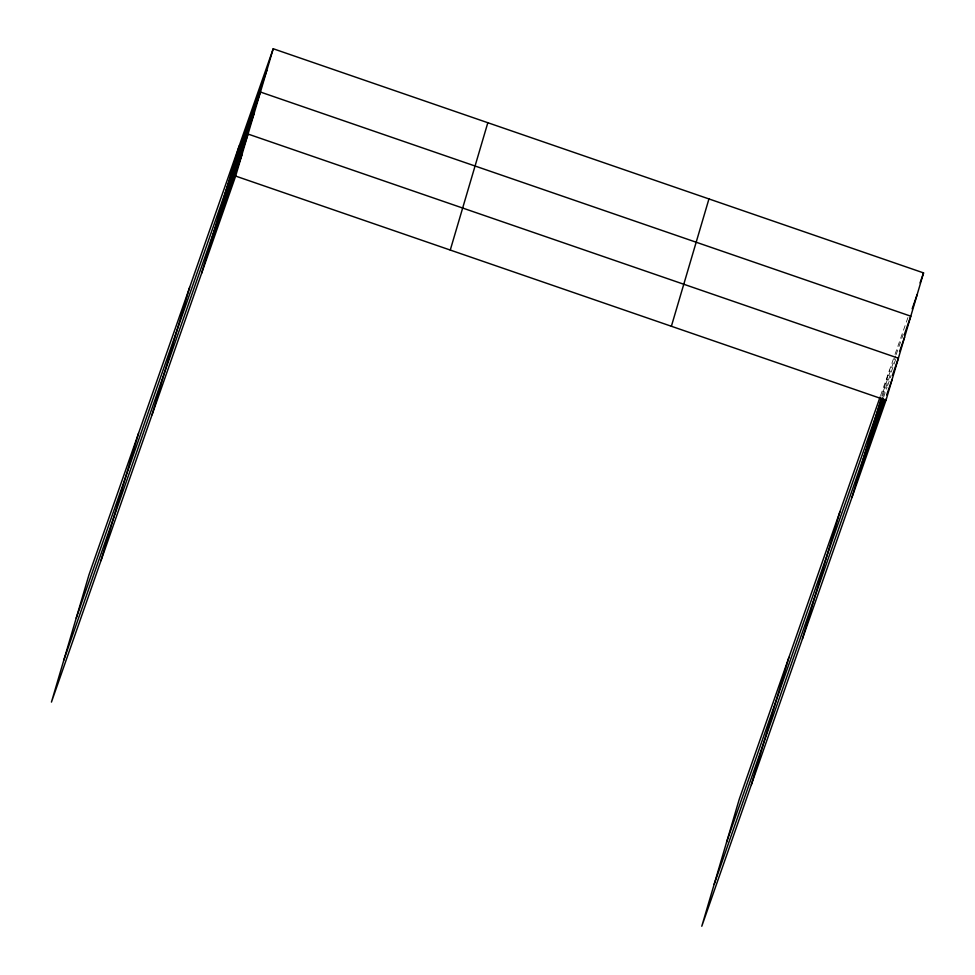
<?xml version="1.0" encoding="UTF-8"?>
<svg xmlns="http://www.w3.org/2000/svg" width="975" height="975" viewBox="0 0 975 975"><rect width="100%" height="100%" fill="white"/><g stroke="black" fill="none" stroke-linecap="round" stroke-linejoin="round"><path stroke-width="0.73" stroke-dasharray="4.88 3.66" d="M881.851 396.094L889.517 370.11M880.596 395.582L894.514 355.814M895.026 354.388L908.042 317.216M883.131 391.767L895.647 356.021M896.147 354.595L903.155 334.583M882.753 396.252L895.769 359.08M883.557 397.252L887.067 387.246M887.567 385.808L891.065 375.802"/><path stroke-width="1.46" d="M100.998 560.588L138.56 433.266M152.051 414.802L189.613 287.467M201.606 273.293L239.168 145.97M273.219 48.75L89.005 574.763L51.443 702.098L235.645 176.085L273.219 48.75L923.557 272.902L885.995 400.237L701.781 926.25L739.355 798.915L880.096 396.996M450.267 250.051L487.829 122.716M671.385 326.259L708.947 198.937M751.335 784.741L788.897 657.418M802.401 638.954L839.963 511.619M851.955 497.445L880.998 398.982M232.781 167.615L266.833 70.395M76.233 618.065L260.447 92.04L910.784 316.192L904.276 334.778M220.204 210.271L254.243 113.051M63.838 660.075L248.052 134.062L898.389 358.215L892.381 375.375M207.809 252.281L241.849 155.074M920.047 282.908L923.557 272.902M912.161 308.843L917.17 294.548M726.582 842.205L882.253 397.678M870.541 434.423L883.057 398.678M899.584 351.5L904.593 337.204M714.188 884.227L883.874 399.677M858.146 476.434L885.178 399.238M886.689 394.948L892.186 379.226M235.645 176.085L885.995 400.237"/></g></svg>
